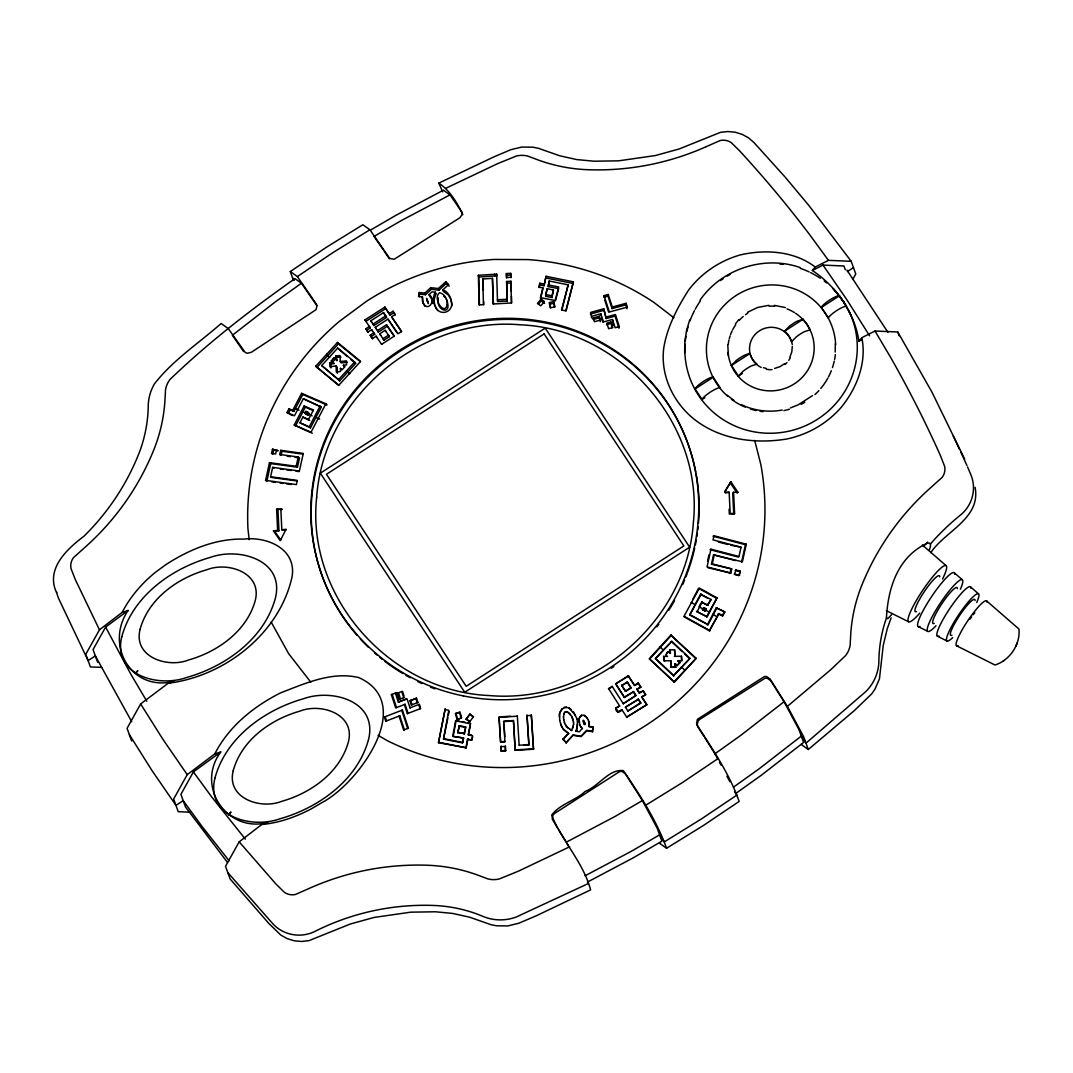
<?xml version="1.0" encoding="UTF-8"?>
<svg xmlns="http://www.w3.org/2000/svg" width="1073" height="1073" viewBox="0 0 1073 1073"><rect width="100%" height="100%" fill="white"/><g stroke="black" fill="none" stroke-linecap="round" stroke-linejoin="round"><path stroke-width="1.5" d="M557.866 828.557L552.219 819.061L553.038 814.957L554.54 813.468L619.872 771.407L621.991 771.46L625.438 773.888L642.392 800.579L657.333 828.504L661.92 841.178L633.526 857.676L587.374 882.113M697.182 725.093L698.027 721.002L699.529 719.54L765.103 678.176L767.222 678.243L770.669 680.658L784.041 701.755L799.036 729.761L803.623 742.436L761.173 775.35L735.81 793.43M684.641 352.829L684.842 341.751L686.519 330.752L689.644 320.062M727.802 344.701L728.339 355.74M792.29 346.351L791.82 351.864L789.916 357.094M835.196 352.065L835.357 343.749M462.235 212.575L462.168 214.56L459.781 217.832L394.22 259.237L390.237 258.553L388.815 257.171L369.917 229.77L362.848 224.753L326.112 247.447L290.3 271.549L293.506 280.415M462.839 214.654C457.259 202.958 449.895 190.39 438.803 183.121L493.218 157.181L510.708 149.737L521.626 147.081L532.812 147.175L538.297 148.262L559.851 155.813L576.738 159.569L594.013 161.218L618.678 160.829L655.335 155.558L679.169 148.973L720.412 132.368L727.776 131.536L735.126 132.194L742.154 134.353L748.565 137.881L754.078 142.655L785.329 177.3L809.23 205.936L851.184 261.302L855.771 273.977L852.753 279.396M554.553 307.2L553.641 301.607L549.416 302.586L550.248 307.83M555.465 300.695L558.631 288.65L548.249 286.585L549.202 281.019L568.167 284.828L561.876 310.097M566.101 310.929L573.398 281.823L546.023 276.311L544.051 285.767L539.84 284.935L539.773 283.232L543.984 284.063M559.368 716.925C558.201 710.044 566.075 704.129 571.332 709.776M563.513 717.099L563.741 714.323M591.625 317.876L590.593 312.431L603.75 308.783L606.165 318.52L615.07 316.106L615.406 314.537L606.406 316.978M593.262 317.916L593.061 319.553L599.136 317.863L599.338 316.227L593.262 317.916L594.496 321.726L600.572 320.036L599.338 316.227M600.598 315.382L600.813 313.745L591.827 316.24M604.032 295.625L603.831 297.261L608.002 296.094L608.203 294.471L604.032 295.625L609.343 312.002L627.343 307.133L626.109 303.297L612.281 307.039L612.053 308.581L625.774 304.866L626.109 303.297M606.165 318.52L603.75 308.783M573.612 724.02L571.708 730.525L566.544 726.77L564.411 722.491M577.623 724.355L576.094 731.25L579.5 731.826L582.25 728.326M592.524 731.746L592.926 726.957L592.524 731.746L586.649 730.418L580.909 736.266L573.264 734.938L566.088 742.784L573.264 734.938M583.404 720.694L584.222 721.646M438.481 742.731L445.147 709.079L438.481 742.731L466.259 747.787L439.018 742.342M463.67 738.05L452.739 736.346L463.67 738.05L462.45 742.905L443.511 739.123L448.822 710.299L444.611 709.481M443.511 739.123L447.87 717.917M448.46 714.712L449.051 711.506M452.739 736.346L455.596 720.828L459.217 721.029M453.275 735.944L456.132 720.426M457.755 732.738L459.378 725.67L465.709 726.957L464.488 733.61L457.755 732.738L459.378 725.67M462.45 742.905L463.268 738.479M464.086 734.039L465.709 726.957M465.856 748.203L467.493 739.337L472.107 739.78L472.643 736.816M467.493 739.337L471.704 740.196L472.522 735.77L468.311 734.898L470.35 723.819L455.596 720.828M466.527 746.298L467.882 738.908M468.311 734.898L470.457 724.972M450.968 299.595L448.393 295.048L443.39 291.48L442.894 289.79L448.715 284.506L445.791 281.756L438.347 288.53L430.716 287.671L424.828 293.103L419.261 292.513L418.51 296.456L422.427 296.886L423.057 302.975M419.395 296.778L419.261 292.513M438.388 297.905C435.008 311.197 453.638 316.387 446.261 299.099M612.026 327.734L610.993 321.98L606.808 323.121L608.619 328.7L612.804 327.56L610.993 321.98M600.813 313.745L603.469 321.94L612.468 319.499L613.474 325.199M615.406 314.537L619.322 326.621L618.987 328.19L615.07 316.106M269.471 462.651L270.745 463.576L266.895 481.147L265.581 480.355L269.471 462.651L296.175 466.299L297.462 467.224L299.541 457.93L298.267 457.004L279.771 454.469L280.697 450.338L303.297 453.436L299.367 471.02L272.663 467.359L270.611 476.747L271.925 477.539L297.06 480.972M707.603 561.031L708.971 554.808M707.831 567.671L730.793 573.103L731.706 568.931L711.466 564.21L713.518 554.835L742.382 561.796L746.312 544.199L713.947 535.749L713.102 536.245L745.453 544.695L746.312 544.199M711.466 564.21L712.284 563.861L714.336 554.473M729.975 573.451L730.887 569.28M734.281 574.578L736.011 570.045L740.33 571.171L739.418 575.343L735.729 574.954M738.6 575.705L740.33 571.171M741.564 562.145L745.453 544.695M273.763 450.137L272.837 454.268L271.549 453.343L272.475 449.211L277.867 450.7L272.475 449.211M276.579 449.775L275.654 453.906L271.549 453.343M280.697 450.338L281.971 451.264L281.046 455.395L279.771 454.469M296.175 466.299L298.267 457.004M713.947 535.749L713.022 539.893L741.067 547.203L738.989 556.511L710.943 549.188L707.067 566.906L730.793 573.103M528.895 744.997L527.017 715.235L528.895 744.997L519.292 745.105M533.509 749.262L531.336 714.994L533.509 749.262L515.188 750.309L513.457 720.546L503.787 721.163L504.9 741.899L500.608 742.181L498.932 717.368L517.199 716.201M539.773 283.232L538.753 287.108L542.965 287.926L540.484 299.313M539.169 287.524L539.84 284.935M542.965 287.926L540.403 297.61L555.13 300.534L558.711 286.974L548.182 284.882M544.051 285.767L546.023 276.311M545.634 294.565L547.163 288.758L553.467 289.992L552.005 297.503L545.701 296.269L545.634 294.565L551.938 295.799L552.005 297.503M545.701 296.269L547.163 288.758M548.249 286.585L548.933 284.01M551.938 295.799L553.467 289.992M568.167 284.828L561.528 310.003L565.753 310.862L573.398 281.823M189.613 812.181L178.239 811.698L173.652 799.023L187.225 774.639L214.788 753.93C228.629 726.609 253.59 706.45 280.563 692.876C305.161 683.434 331.959 671.121 358.798 677.6C417.102 703.74 357.792 783.947 322.155 802.483L310.875 809.096C295.612 817.009 279.06 822.978 261.852 824.453L239.185 841.836L225.531 866.287L230.118 878.961L268.921 923.571L280.858 935.12L287.269 938.647L294.297 940.806L301.661 941.464L309.011 940.632L350.267 924.027L374.088 917.442L410.758 912.171L435.423 911.782L452.685 913.431L469.572 917.187L491.126 924.738L496.611 925.825L507.811 925.919L518.715 923.263L536.218 915.819L590.619 889.879C583.323 862.491 561.796 840.628 551.616 815.225C559.422 804.214 575.517 800.673 585.201 791.405C598.157 786.777 609.129 768.63 623.333 770.642C640.044 794.986 656.515 820.335 666.574 848.247L703.311 825.553L739.123 801.451C729.613 773.982 712.861 749.812 697.37 725.415M572.674 728.259L573.331 726.193M576.778 729.6L577.462 721.364M593.087 727.306L589.09 726.622L589.077 722.853M589.09 726.622L588.701 721.217M929.366 549.845A43 7.779 -49.9 0 0 925.02 544.279C897.189 558.51 887.961 588.943 886.446 617.954L884.997 622.3A140.308 137.237 -19.9 0 0 878.867 661.665A44.623 43.658 -19.9 0 1 865.871 691.535L805.984 743.16L801.33 736.091L758.879 769.006L733.516 787.099M964.654 459.204L932.048 392.302L897.766 331.986L875.018 331.021L861.82 337.713C866.997 362.62 856.71 388.453 841.031 407.552A98.072 95.551 -5 0 1 786.871 438.991C755.566 444.142 721.19 439.876 695.344 420.133C673.549 403.341 660.163 375.617 663.758 347.947C667.165 326.997 677.358 307.643 688.665 289.965A98.072 95.43 -5.8 0 1 740.41 254.878C765.411 249.177 794.248 250.921 815.239 267.043L828.436 260.35L851.184 261.302M563.768 714.712C565.136 706.678 572.848 716.174 573.022 720.037M956.566 645.785L994.953 664.992C1009.653 660.552 1020.571 644.296 1018.948 629.046L986.556 600.853M891.14 617.847L887.291 628.63L883.253 645.302L879.444 678.901L875.018 689.067L871.88 693.681L854.215 710.715L808.277 749.504L801.155 744.394M422.427 296.886L422.427 301.339L424.76 306.127M432.674 303.498L432.204 299.93L428.972 294.699L432.057 291.843L435.397 292.218C431.708 297.959 433.8 305.456 437.704 310.54M1015.742 646.362L1017.164 642.955M214.788 753.93L220.743 751.999C195.299 786.04 226.765 833.252 267.807 822.522L261.852 824.453M101.801 667.379L90.387 666.923L85.8 654.248L99.467 629.811L122.121 612.415C130.101 597.004 141.649 583.578 155.035 572.593L165.55 564.854C188.768 549.711 215.74 538.378 243.879 539.102C266.815 536.339 296.497 548.638 292.138 576.442C279.852 633.191 224.887 676.366 168.206 683.246L140.643 703.955L127.07 728.339L131.671 741.014M122.121 612.415L128.076 610.483C104.725 644.752 131.013 692.233 174.175 681.315L168.206 683.246M288.972 408.733L290.206 409.779L288.235 413.588L287.001 412.542L288.972 408.733L293.935 411.388L302.787 394.502L301.62 393.322L292.701 410.329M310.727 432.62L294.243 424.988L304.115 405.97L313.437 409.993L308.488 419.476L309.721 420.536M295.477 426.048L305.282 407.163L304.115 405.97M287.001 412.542L294.458 415.761L303.364 398.7L321.31 407.123L310.499 427.859L299.944 422.789L302.894 417.062L308.488 419.476M304.866 413.253L305.859 411.361L307.723 412.166L308.89 413.346L307.964 415.117L304.866 413.253L307.964 415.117M306.1 414.312L306.57 413.427L302.841 411.817M306.73 414.057L307.723 412.166M310.499 427.859L309.265 426.813L320.143 405.943M312.256 433.291L311.022 432.231L325.857 403.783L301.62 393.322M724.865 611.945L716.228 607.828L724.865 611.945L722.88 615.728L718.95 613.555L709.36 630.776L683.809 616.653L699.341 588.111L717.032 597.876L707.134 616.801L696.592 611.476L707.134 616.801M716.992 607.6L708.113 624.687L689.711 615.017L700.521 594.281L711.117 599.485L707.375 605.373L701.474 602.114L708.14 605.145M689.711 615.017L701.286 594.053M697.302 611.369L702.238 601.886M702.493 609.826L704.196 607.828L706.155 608.914L705.176 610.819L702.493 609.826L705.176 610.819M703.204 609.732L704.196 607.828M704.465 610.913L704.921 610.027L709.588 612.039M706.423 616.895L717.032 597.876M707.402 624.794L715.543 609.142M709.36 630.776L718.95 613.555M692.648 599.606L698.563 588.326L716.268 598.104M700.857 603.281L699.019 606.768L702.963 608.941M707.375 605.373L711.117 599.485M724.101 612.173L722.116 615.942L722.88 615.728M576.094 731.25L576.469 730.069M220.743 751.999L193.395 771.916L180.908 794.342L185.495 807.017L227.449 862.384M128.076 610.483L105.623 627.088L93.056 649.567L97.643 662.242M500.608 742.181L499.173 716.938L510.413 716.214M501.212 751.207L501.158 746.258L501.212 751.207L505.517 750.926L505.463 745.99M731.437 365.45L736.024 360.676A11.441 2.32 -33.4 0 1 744.246 355.378L749.115 353.486L750.228 354.372A21.608 21.138 -19.9 0 0 756.25 363.519L756.988 364.082L751.234 365.973A11.441 2.32 -33.4 0 0 743.012 371.285L738.425 376.06L731.437 365.45L750 353.486M515.188 750.309L513.457 720.546M724.664 491.702L730.874 481.737L737.969 492.306L737.124 493.084L730.016 482.515M730.874 481.737L724.744 492.239L729.157 492.266L730.19 513.457L734.589 513.484L733.57 492.279L737.969 492.306M784.537 331.208L789.218 326.366A11.441 2.32 -33.4 0 1 797.44 321.068L803.1 319.231L807.044 324.247L810.075 329.84L804.428 331.664A11.441 2.32 -33.4 0 0 796.206 336.962L791.525 341.804L791.297 340.919A21.608 21.138 -19.9 0 0 785.262 331.772L784.537 331.208L803.1 319.231M435.397 292.218L435.893 293.895L434.082 299.689L434.659 304.88M466.071 719.312L470.014 714.041L466.071 719.312L469.867 721.646L466.46 718.897M469.478 722.062L473.421 716.791L471.141 714.953M562.198 708.421L559.69 713.223L559.637 720.533M564.371 713.035C565.847 710.098 569.186 713.183 570.34 714.833M699.972 300.252C721.472 268.974 764.124 254.972 799.975 267.499M735.367 323.952L738.881 319.566M891.583 614.628L887.733 618.719L886.446 617.954M861.619 339.819L858.963 341.174C854.484 312.31 836.444 286.625 812.382 270.49L815.239 267.043M858.963 341.174L861.82 337.713M930.371 544.132L934.543 539.357A239.373 234.142 -19.9 0 1 961.556 514.168A35.731 34.94 -19.9 0 0 970.609 474.092L967.551 466.97M930.76 552.649C945.286 530.934 981.071 518.487 975.089 487.343M541.208 299.152L537.425 303.351L540.725 305.818L544.507 301.62L541.208 299.152L541.275 300.856L538.431 304.008M316.803 367.543L338.478 343.829L337.485 342.435L315.717 366.242L338.666 385.435M332.389 362.218L335.192 359.147L334.199 357.738L331.302 360.917L334.065 363.586L330.819 363.948L329.733 362.647L332.979 362.285L334.065 363.586M339.765 380.767L355.632 363.412L354.64 362.003L337.66 348.108L321.699 365.571L339.765 380.767L321.699 365.571M660.016 646.912L649.205 658.835L674.407 682.133L696.162 658.312L670.866 635.136L660.016 646.912L663.302 649.997L655.388 658.728L673.482 675.722L689.966 658.379L671.872 641.386L663.302 649.997M676.714 665.448L680.134 662.39L677.237 665.568L674.917 663.771L675.668 667.299L674.917 663.771M673.482 675.722L689.966 658.379M673.884 682.012L696.162 658.312M338.679 379.466L354.64 362.003M655.388 658.728L671.872 641.386M671.497 635.149L649.728 658.956L674.407 682.133M666.588 653.095L667.996 651.566L670.41 653.256L670.196 649.876M460.116 712.016L455.462 713.652L457.018 719.54L461.538 717.891L460.599 713.853M473.421 716.791L469.612 714.457M566.088 742.784L562.963 739.149L568.583 733.328L563.352 729.077M563.003 739.552L568.583 733.328M573.29 735.34L581.083 736.628L586.81 730.78M419.892 294.15L425.458 294.74L431.346 289.308L438.844 290.206L446.288 283.433L445.791 281.756M729.157 492.266L725.361 493.017M733.57 492.279L732.711 493.057L733.731 514.115L730.793 514.101M784.041 701.755L740.625 735.474L714.94 753.783L717.971 759.456M808.277 749.504L803.69 736.829L787.394 706.369L830.69 669.753L845.618 655.576A22.976 22.479 -19.9 0 0 850.138 645.195L850.621 636.222A162.01 158.469 -19.9 0 1 861.968 584.865A260.913 255.213 -19.9 0 1 930.935 487.45L942.215 477.324A14.003 13.694 -19.9 0 0 944.669 466.46L940.31 455.301A1180.354 1154.561 -19.9 0 0 890.711 357.55L875.018 331.021M1003.215 661.075L1003.952 660.499M784.671 363.64L779.937 366.684L774.572 368.441M812.502 395.615L798.285 404.776L790.425 407.928M733.731 514.115L734.589 513.484M457.018 719.54L461.538 717.891M290.3 271.549L297.369 276.566L333.18 252.45L369.917 229.77M316.87 305.657L301.459 283.232L275.774 301.54L232.358 335.259L243.531 351.448M718.293 758.423L682.482 782.525L645.745 805.219M384.925 307.052L385.676 308.622L365.853 321.417L364.968 319.915L384.925 307.052L390.143 315.127L393.764 312.806L393.013 311.224L389.378 313.544M370.815 320.814L383.517 312.619L386.508 317.447L373.927 325.562L370.815 320.814L371.701 322.302M366.684 330.269L365.799 328.781L369.42 326.42L370.306 327.909L366.684 330.269L368.173 332.442M372.599 338.907L371.07 336.667L374.692 334.32L371.647 329.666L368.026 332.026L365.799 328.781M376.154 328.807L375.268 327.319L387.97 319.124L397.989 333.757L401.624 331.436L391.605 316.803L395.24 314.483L393.013 311.224M371.07 336.667L370.185 335.178L373.806 332.818L374.692 334.32M378.38 332.067L387.326 326.272L386.562 324.703L377.495 330.564L378.38 332.067L375.268 327.319M381.626 344.446L376.1 336.171L372.479 338.531L370.185 335.178M379.721 333.824L385.153 330.283L389.378 336.654L383.946 340.195L379.721 333.824L380.607 335.312M381.666 344.312L394.354 336.077L386.562 324.703M608.431 688.571L612.348 686.505L608.726 688.866L619.658 706.034L615.741 708.1L619.658 706.034M635.981 695.478L623.279 703.673L635.981 695.478L633.553 691.669L624.473 697.504L615.674 683.85L628.255 675.775L634.76 685.526L638.395 683.206L640.903 687.149L636.852 689.255L640.903 687.149M615.674 683.85L628.684 675.99M624.178 697.209L633.553 691.669M618.182 711.909C628 704.787 616.117 717.958 615.741 708.1M628.148 711.305L625.425 707.201L638.408 699.301L640.849 703.11L627.853 711.01L632.869 707.737M646.912 704.612L626.659 717.18L646.912 704.612L641.627 696.766L645.678 694.66L642.043 696.981M847.429 271.536L853.478 267.646M695.076 388.909L713.21 377.213L720.198 387.809A11.079 2.24 -33.4 0 0 710.514 391.967A11.079 2.24 -33.4 0 0 702.064 399.518L695.076 388.909A11.079 2.24 -33.4 0 1 703.526 381.371A11.079 2.24 -33.4 0 1 713.21 377.213M821.328 307.482L839.462 295.772L846.449 306.382A11.079 2.24 -33.4 0 0 836.766 310.54A11.079 2.24 -33.4 0 0 828.316 318.077L821.328 307.482A11.079 2.24 -33.4 0 1 829.778 299.944A11.079 2.24 -33.4 0 1 839.462 295.772M702.064 399.518L704.854 397.707M738.425 376.06L742.409 373.484M385.744 315.878L373.042 324.059L373.927 325.562M621.602 685.392L627.477 682.133L631.125 687.847L625.666 691.334L621.602 685.392L625.666 691.334M622.018 685.607L627.477 682.133M625.251 691.119L631.125 687.847M628.255 675.775L634.331 685.312L638.395 683.206M636.852 689.255L639.2 692.943L643.25 690.838L645.678 694.66M639.2 692.943L643.25 690.838M638.408 699.301L625.425 707.201M634.13 706.919L639.159 703.7M581.579 714.967L579.071 718.28L579.688 724.53M710.943 549.188L710.098 549.684L738.13 557.008L738.989 556.511M741.067 547.203L730.874 545.258M370.346 230.172L395.897 215.324L443.457 190.176L450.016 194.87L462.114 212.427M642.392 800.579L615.084 816.446L566.383 842.144L558.711 829.925M660.391 842.721L659.506 843.23L666.574 848.247M747.479 312.31L757.659 307.455L768.737 305.336M417.893 702.413L411.348 705.001L409.953 700.763L416.512 698.188L417.893 702.413L417.223 702.775L415.841 698.536L416.512 698.188M411.348 705.001L412.019 704.653L410.624 700.414M398.66 700.334L396.192 692.796L395.401 693.078L398.365 702.131L407.029 698.778L410.02 707.872L410.691 707.523M407.364 713.639L408.035 713.29L405.084 704.29L404.387 704.532L407.364 713.639L420.764 708.462M403.663 730.042L404.333 729.694L399.786 715.812L399.076 716.067L403.663 730.042L408.37 728.165L402.429 710.044L401.731 710.299L407.7 728.513L408.37 728.165M812.382 270.49L823.004 265.098L843.928 265.983L845.309 269.792M445.939 188.218L497.268 163.807L516.408 156.001A22.976 22.479 -19.9 0 1 527.836 156.108L536.326 159.287A162.01 158.469 -19.9 0 0 588.406 169.735A260.913 255.213 -19.9 0 0 706.329 146.612M450.016 194.87L401.315 220.569L374.008 236.436L383.007 249.365M569.723 846.758L518.393 871.182L499.253 878.975A22.976 22.479 -19.9 0 1 487.826 878.881L479.336 875.689A162.01 158.469 -19.9 0 0 427.255 865.24A260.913 255.213 -19.9 0 0 309.332 888.364L295.41 894.493A14.003 13.694 -19.9 0 1 284.385 892.334L275.828 883.884L239.185 841.836M585.08 875.769L631.232 851.345L659.627 834.848L664.281 841.916L701.018 819.209L736.829 795.12L734.509 791.579M588.326 883.548L516.421 916.932A44.623 43.658 -19.9 0 1 483.547 916.637A140.308 137.237 -19.9 0 0 433.13 905.438A239.373 234.142 -19.9 0 0 313.759 931.981A35.731 34.94 -19.9 0 1 273.052 924.001L227.825 872.617M706.329 146.612L720.251 140.496A14.003 13.694 -19.9 0 1 731.276 142.655L739.847 151.092A1180.354 1154.561 -19.9 0 1 810.236 235.43L828.436 260.35M736.011 570.045L735.193 570.407L739.512 571.533M405.084 704.29L395.709 707.885L391.363 694.633L396.192 692.796M397.681 693.131L398.485 692.836L400.484 698.952L399.692 699.247L397.681 693.131L401.718 691.562L403.716 697.691M399.692 699.247L404.521 697.396M406.305 699.073L398.365 702.131M384.389 717.005L385.18 716.71L386.562 720.922L385.77 721.204L384.389 717.005L402.429 710.044M385.77 721.204L399.786 715.812M409.953 700.763L415.841 698.536M410.02 707.872L419.382 704.237L420.308 707.053M391.363 694.633L392.168 694.352L396.514 707.603M455.462 713.652L459.579 712.418L461.149 718.306M706.155 608.914L703.419 608.056M590.391 314.067L603.549 310.419M606.486 324.69L610.658 323.55M619.322 326.621L615.137 327.748L612.468 319.499M549.483 304.289L553.561 303.283M276.633 509.246L282.159 509.353L276.633 509.246L277.625 530.357L278.953 530.853L277.961 509.89M280.831 508.709L281.837 529.807L286.035 529.271L280.254 540.698L273.427 530.894L277.625 530.357M273.427 530.894L278.953 530.853M285.954 529.955L281.837 529.807M782.204 410.047C768.348 412.595 753.783 410.691 741.108 404.548M337.391 373.256L337.19 367.301L336.104 366L329.867 366.698L329.733 362.647M335.782 356.021L336.868 360.515L335.782 356.021L340.02 355.579L340.208 361.507L341.201 362.915L347.451 362.258M336.774 357.43L341.013 356.987M340.208 361.507L346.458 360.85L346.579 364.874L343.333 365.209L344.326 366.617M564.157 707.241L566.437 707.013M478.384 275.292L496.665 274.138L496.879 275.855L478.732 277.008L478.384 275.292L479.135 304.906L483.44 304.638L482.783 278.967L492.453 278.336L493.432 304.115M503.532 721.606L513.202 720.976M500.85 741.751L505.155 741.47M500.903 746.701L505.209 746.419L505.517 750.926M501.467 750.778L505.759 750.496M515.442 749.866L533.616 748.833M510.681 273.347L510.775 277.303L506.469 277.545L506.362 273.588L510.681 273.347L510.963 277.692M506.362 273.588L506.577 275.305L510.896 275.064M496.665 274.138L497.523 301.513L507.234 300.977L506.563 281.488L510.882 281.247L511.311 291.32M506.563 281.488L506.778 283.205L511.097 282.964M497.322 299.796L507.019 299.26M526.91 715.664L531.215 715.423M524.147 744.836L529.002 744.568M663.624 656.368L664.428 660.928L663.624 656.368L667.5 656.435L665.716 654.758L668.627 651.579L670.41 653.256M663.905 660.807L670.88 660.82L671.296 667.379L675.668 667.299M670.759 667.258L675.132 667.178M669.579 649.849L674.582 649.822L674.984 656.341L674.582 649.822M674.354 656.314L681.449 656.26L681.717 660.686L677.734 660.7L679.517 662.376M681.449 656.26L681.717 660.686M677.734 660.7L680.134 662.39M434.619 293.747L435.893 293.895M774.371 305.362L785.369 307.575M281.971 451.264L302.962 454.134M287.215 456.24L290.3 456.655M294.927 457.299L297.999 457.715M270.745 463.576L297.462 467.224M280.254 469.008L283.406 469.438M286.545 469.867L291.252 470.511M295.974 471.168L299.112 471.597M270.611 476.747L297.315 480.409L296.403 484.58L265.581 480.355M271.764 481.817L275.01 482.26M279.879 482.917L283.124 483.373M286.37 483.816L291.239 484.473M576.067 730.847L577.368 731.062M588.916 726.273L591.585 726.729M586.649 730.418L592.35 731.397M546.09 278.014L573.331 283.5M444.048 738.734L453.892 740.665M462.101 721.619L464.971 722.209M467.855 722.8L470.739 723.39M458.989 726.086L465.32 727.387M458.158 732.322L464.488 733.61M468.7 734.482L471.516 735.059M455.542 740.987L462.852 742.489M670.88 660.82L670.665 665.622M718.414 542.013L727.762 544.454M713.518 554.835L735.327 560.522M712.284 563.861L731.706 568.931M735.099 574.229L739.418 575.343M763.453 367.677L766.176 368.415M442.894 289.79C449.279 292.272 451.934 299.582 451.813 305.966M302.787 394.502L327.024 404.964L325.857 403.783M321.31 407.123L303.364 398.7M305.282 407.163L313.276 410.61M308.89 413.346L305.859 411.361M295.383 408.598L299.112 410.208M308.434 414.232L312.163 415.841M315.891 417.451L319.62 419.06M290.206 409.779L293.935 411.388M308.327 419.932L302.894 417.062M289.723 414.232L292.714 415.519M299.944 422.789L309.265 426.813M294.243 424.988L311.022 432.231M568.623 733.731L563.379 729.479L560.508 723.819M569.776 729.224L571.708 730.525M886.419 610.698L908.563 621.777M918.166 626.578L927.769 631.38M937.359 636.182L946.963 640.983M640.849 703.11L637.992 699.086M700.521 594.281L707.536 598.157M718.172 613.769L720.801 615.218M691.16 602.422L695.089 604.595M712.794 614.373L716.724 616.546M690.408 614.909L708.113 624.687M684.507 616.559L710.071 630.669M378.112 735.34L387.661 740.866A259.304 253.63 -19.9 0 0 659.962 715.664A259.304 253.63 -19.9 0 0 760.864 464.703L754.695 440.373M272.663 467.359L273.977 468.15M428.972 294.699C436.738 299.112 428.435 313.034 423.138 303.029M568.878 707.737L575.49 715.302M584.208 715.262L586.985 717.904M585.737 716.536C581.767 712.552 577.65 718.467 579.192 722.478M301.459 283.232L294.954 278.618C251.216 309.413 208.618 342.274 170.044 379.399A22.976 22.479 -19.9 0 0 165.524 389.794L165.041 398.754A162.01 158.469 -19.9 0 1 153.694 450.124A260.913 255.213 -19.9 0 1 84.727 547.538L73.447 557.665A14.003 13.694 -19.9 0 0 71.006 568.529L75.351 579.675L99.467 629.811M582.518 728.741L581.11 727.118M541.275 300.856L544.574 303.324M673.938 317.823L653.926 302.425A259.304 253.63 -19.9 0 0 527.956 259.586L494.13 259.451A259.304 253.63 -19.9 0 0 366.577 301.231L339.363 321.377A259.304 253.63 -19.9 0 0 247.943 528.828L249.191 539.706M727.239 395.266L733.852 400.35M337.485 342.435L360.635 361.373L338.867 385.194L315.717 366.242M338.478 343.829L360.34 361.735M347.142 356.464L337.66 348.108M350.777 359.442L355.632 363.412M334.199 357.738L335.876 359.106M343.333 365.209L345.01 366.577L342.099 369.756L340.423 368.388L340.53 371.486L336.305 371.969L336.104 366M335.192 359.147L336.868 360.515M329.679 357.296L326.581 354.264M349.731 373.726L346.633 370.681M331.302 360.917L332.979 362.285M922.378 545.017L946.051 565.619M954.152 572.674L962.253 579.715M970.354 586.757L978.455 593.812M446.288 283.433L449.211 286.183M670.866 635.136L695.545 658.299M671.255 641.372L682.106 651.566M684.52 653.833L689.349 658.366M681.395 666.99L684.695 670.089M675.454 663.892L677.237 665.568M655.911 658.849L674.018 675.842M443.726 296.188L445.147 297.529M584.436 724.315L584.758 723.363M310.794 682.187L288.637 653.658L271.187 622.085M568.019 727.95L565.297 724.543M562.963 739.149L566.061 742.382M833.399 288.798L843.619 301.701L851.291 315.945M340.423 368.388L341.509 369.689M245.341 839.126L211.649 796.904L193.395 771.916M229.126 860.801L202.193 826.666L183.201 800.673L175.945 805.354L151.95 770.481L129.377 734.683M332.751 359.321L333.783 360.676M837.879 294.136L843.619 301.701M823.004 265.098L847.026 299.971L869.586 335.782M187.225 774.639L163.203 739.766L140.643 703.955M297.369 276.566L316.253 303.967L316.991 305.792L316.079 309.641L251.189 352.373L247.166 353.232L245.261 352.507L228.281 328.606L221.145 323.496C198.72 343.226 172.793 360.179 154.405 383.933C150.676 390.331 148.543 397.6 148.262 405.004C148.128 420.24 145.418 435.437 140.322 449.802C128.197 482.26 108.681 511.848 84.029 536.151C66.928 549.108 45.442 568.797 56.52 592.564M274.742 531.403L280.724 539.987M393.764 312.806L395.253 314.966M385.676 308.622L390.143 315.127M401.476 331.678L391.605 316.803M386.508 317.447L383.517 312.619M396.93 332.67L387.97 319.124M387.326 326.272L394.247 336.386M364.968 319.915L370.306 327.909M846.932 270.088L887.921 332.295M383.919 250.72L389.419 258.861M435.316 306.274C439.072 317.125 454.603 312.391 451.197 301.111M442.653 191.812L438.803 183.121M292.594 277.88L294.15 280.241M583.98 723.618L584.906 724.704L584.57 722.518M580.185 725.724L581.271 727.467M704.813 737.714L714.94 753.783M703.955 736.386L697.986 727.105L696.578 723.403L697.41 719.312L764.499 676.486L766.618 676.553L770.065 678.981L787.394 706.369M637.966 682.991L640.487 686.935M642.834 690.623L645.262 694.446M637.268 689.47L639.615 693.158M641.627 696.766L646.496 704.398M627.061 681.918L630.709 687.632M633.137 691.455L635.565 695.264M615.969 684.145L624.473 697.504M612.053 686.21L623.279 703.673M621.804 709.548L626.954 717.475M616.036 708.381L618.477 712.204M586.824 717.555L588.058 719.621M573.411 711.868L576.952 718.789M146.813 701.232L131.067 674.622L105.623 627.088M131.711 721.7L95.349 655.911L88.093 660.592L58.814 598.908A35.731 34.94 -19.9 0 1 56.628 591.988M389.378 336.654L388.493 335.165L383.061 338.692L383.946 340.195M385.153 330.283L386.039 331.772M376.1 336.171L376.985 337.673M371.647 329.666L372.532 331.168M719.487 762.286L721.002 765.116M726.931 776.195L729.881 781.721M567.148 843.566L568.663 846.396M583.645 722.826L584.155 723.967M579.527 724.181L580.359 726.072M561.729 726.971L559.61 720.144M587.883 719.272L588.862 721.566M584.731 722.88L583.296 720.224L583.497 721.888M571.815 716.831L573.532 722.209M430.716 287.671L431.346 289.308M424.828 293.103L425.458 294.74M897.766 331.986L899.134 335.782M418.711 704.585L420.093 708.81M402.509 691.28L404.011 695.867M625.774 304.866L627.021 308.702M608.203 294.471L612.281 307.039M608.002 296.094L612.053 308.581M604.796 300.225L608.632 312.069M601.484 318.077L602.798 322.128M599.136 317.863L600.37 321.672M438.347 288.53L438.844 290.206M455.998 713.263L457.554 719.138M553.641 301.607L554.956 306.824L550.731 307.79L549.416 302.586M583.323 721.525L583.806 723.175M563.701 719.54L564.452 722.894M576.791 718.441L577.636 721.713M482.783 278.967L483.387 290.3M494.505 274.259L494.787 275.962M563.473 716.71L563.727 719.929M517.32 715.785L519.184 745.534M503.988 724.288L504.833 736.789M573.492 721.821L573.639 724.409M729.09 509.313L729.332 514.101M549.202 281.019L549.269 282.722M330.819 363.948L330.953 367.999M511.432 296.322L511.606 303.015M510.882 281.247L511.432 302.962L493.111 304.008L492.453 278.336M506.577 275.305L506.644 277.934M506.778 283.205L507.234 300.977M483.668 301.526L483.749 304.732M478.732 277.008L479.457 304.973M953.307 436.201A1201.961 1175.7 -19.9 0 1 959.544 449.359M960.912 452.296A1201.961 1175.7 -19.9 0 1 966.947 465.548M356.987 635.243A194.468 190.229 -19.9 0 1 421.796 339.055A194.468 190.229 -19.9 0 1 695.773 472.053M696.082 473.676A194.468 190.229 -19.9 0 1 698.456 523.369M698.147 526.682A194.468 190.229 -19.9 0 1 697.772 529.995M697.343 533.308A194.468 190.229 -19.9 0 1 696.86 536.607M696.31 539.907A194.468 190.229 -19.9 0 1 695.384 544.829M694.687 548.088A194.468 190.229 -19.9 0 1 687.672 572.164M687.096 573.733A194.468 190.229 -19.9 0 1 685.888 576.858M684.628 579.97A194.468 190.229 -19.9 0 1 682.643 584.597M674.528 600.706A194.468 190.229 -19.9 0 1 668.841 610.175M658.822 624.352A194.468 190.229 -19.9 0 1 656.864 626.833M613.917 666.494A194.468 190.229 -19.9 0 1 611.275 668.251M434.981 688.866A194.468 190.229 -19.9 0 1 430.568 687.176M421.863 683.488A194.468 190.229 -19.9 0 1 417.585 681.489M410.221 677.72A194.468 190.229 -19.9 0 1 405.822 675.279M402.925 673.589A194.468 190.229 -19.9 0 1 384.925 661.424M382.283 659.372A194.468 190.229 -19.9 0 1 379.681 657.28M377.119 655.134A194.468 190.229 -19.9 0 1 374.598 652.961M368.468 647.314A194.468 190.229 -19.9 0 1 360.313 638.958M934.234 623.4A21.608 3.648 -56.2 0 1 941.893 603.656A21.608 3.648 -56.2 0 1 957.411 588.675M951.925 635.243A21.608 3.648 -56.2 0 1 959.584 615.5A21.608 3.648 -56.2 0 1 975.102 600.531M970.032 619.094A21.608 3.648 -56.2 0 1 971.642 616.841M973.265 614.695A21.608 3.648 -56.2 0 1 974.847 612.696M916.53 611.556A21.608 3.648 -56.2 0 1 924.188 591.813A21.608 3.648 -56.2 0 1 939.707 576.831M919.762 613.139A33.759 5.7 -56.2 0 1 910.199 612.401A33.759 5.7 -56.2 0 1 937.829 570.997A33.759 5.7 -56.2 0 1 942.59 578.951M939.036 636.021A29.709 5.016 -56.2 0 1 949.565 608.874A29.709 5.016 -56.2 0 1 970.904 588.272M952.703 637.617A28.367 4.788 -56.2 0 1 949.444 630.656A28.367 4.788 -56.2 0 1 971.548 598.332A28.367 4.788 -56.2 0 1 976.738 602.476M919.99 626.404A32.418 5.472 -56.2 0 1 931.471 596.789A32.418 5.472 -56.2 0 1 954.755 574.323M935.991 625.747A31.063 5.244 -56.2 0 1 929.647 621.884A31.063 5.244 -56.2 0 1 954.031 585.362A31.063 5.244 -56.2 0 1 960.375 589.211M958.082 645.638A27.013 4.56 -56.2 0 1 967.658 620.945A27.013 4.56 -56.2 0 1 987.053 602.235M795.67 313.356A43.215 42.276 -19.9 0 1 792.545 384.939A43.215 42.276 -19.9 0 1 728.098 352.467M728.245 344.165A43.215 42.276 -19.9 0 1 728.943 340.047M729.278 338.692A43.215 42.276 -19.9 0 1 730.056 336.01M730.512 334.696A43.215 42.276 -19.9 0 1 732.135 330.833M732.765 329.585A43.215 42.276 -19.9 0 1 735.676 324.797M739.19 320.411A43.215 42.276 -19.9 0 1 743.24 316.508M745.453 314.751A43.215 42.276 -19.9 0 1 747.774 313.155M769.033 306.181A43.215 42.276 -19.9 0 1 774.679 306.207M786.992 308.89A43.215 42.276 -19.9 0 1 794.503 312.592M761.186 367.462A21.608 21.138 -19.9 0 1 758.262 331.624A21.608 21.138 -19.9 0 1 792.276 344.446M790.224 357.939A21.608 21.138 -19.9 0 1 788.762 360.34M787.005 362.526A21.608 21.138 -19.9 0 1 784.98 364.485M772.077 369.635A21.608 21.138 -19.9 0 1 766.471 369.26M849.078 311.318A86.43 84.539 -19.9 0 1 787.126 431.547A86.43 84.539 -19.9 0 1 685.03 344.165M685.298 341.013A86.43 84.539 -19.9 0 1 685.929 336.292M686.827 331.597A86.43 84.539 -19.9 0 1 687.994 326.97M689.952 320.907A86.43 84.539 -19.9 0 1 694.459 310.674M695.21 309.265A86.43 84.539 -19.9 0 1 700.267 301.097M720.493 280.549A86.43 84.539 -19.9 0 1 723.148 278.698M727.239 276.11A86.43 84.539 -19.9 0 1 730.042 274.514M779.883 264.052A86.43 84.539 -19.9 0 1 783.089 264.401M800.27 268.344A86.43 84.539 -19.9 0 1 809.176 271.938M810.611 272.622A86.43 84.539 -19.9 0 1 820.268 278.215M824.171 280.978A86.43 84.539 -19.9 0 1 826.666 282.937M832.581 288.248A86.43 84.539 -19.9 0 1 836.927 292.875M727.548 396.111A64.823 63.414 -19.9 0 1 743.535 291.36A64.823 63.414 -19.9 0 1 835.652 344.594M835.344 354.573A64.823 63.414 -19.9 0 1 834.579 359.522M834.244 361.158A64.823 63.414 -19.9 0 1 832.46 367.596M831.307 370.748A64.823 63.414 -19.9 0 1 828.53 376.851M827.873 378.085A64.823 63.414 -19.9 0 1 820.738 388.493M818.887 390.612A64.823 63.414 -19.9 0 1 814.917 394.596M804.804 402.254A64.823 63.414 -19.9 0 1 801.115 404.36M789.379 409.202A64.823 63.414 -19.9 0 1 783.894 410.61M762.849 411.656A64.823 63.414 -19.9 0 1 760.06 411.281M755.915 410.503A64.823 63.414 -19.9 0 1 750.496 409.041M745.225 407.123A64.823 63.414 -19.9 0 1 731.437 399.263M923.518 546.479A260.913 255.213 -19.9 0 1 927.555 542.093M316.669 497.255C305.885 596.829 389.74 691.28 489.167 695.545C589.037 704.331 686.385 623.735 693.319 523.128C704.103 423.553 620.234 329.103 520.807 324.837C420.951 316.052 323.59 396.648 316.669 497.255M121.785 636.732C112.397 675.105 158.013 687.686 186.528 677.532C225.545 666.521 264.387 638.784 275.399 598.077C284.814 560.026 239.145 547.056 210.67 557.289C171.653 568.288 132.797 596.025 121.785 636.732M140.08 629.368C133.039 656.998 167.536 668.439 188.62 659.962C217.886 651.713 247.031 630.897 255.28 600.384C262.322 572.754 227.825 561.313 206.74 569.776C177.474 578.039 148.329 598.841 140.08 629.368M214.949 778.086C205.547 816.459 251.162 829.04 279.677 818.887C318.694 807.875 357.537 780.138 368.549 739.431C377.964 701.38 332.295 688.41 303.82 698.644C264.803 709.642 225.96 737.379 214.949 778.086M233.23 770.722C226.188 798.352 260.685 809.793 281.77 801.316C311.036 793.068 340.181 772.252 348.43 741.738C355.471 714.108 320.975 702.667 299.89 711.131C270.624 719.393 241.479 740.196 233.23 770.722M447.226 304.263C444.893 317.125 431.936 297.892 439.702 292.701C444.705 294.042 447.642 299.26 447.226 304.263M427.765 301.862L426.518 298.348L427.698 301.969M428.395 303.498L427.148 299.984L428.395 303.498M137.693 670.853L135.413 673.348L137.693 670.853M230.843 812.207L228.562 814.702L230.843 812.207M545.258 328.11L320.344 473.18L464.73 692.273L689.644 547.203L545.258 328.11M544.118 333.891L326.46 474.279L466.192 686.304L683.85 545.916L544.118 333.891M463.442 695.934A194.468 190.229 -19.9 0 0 689.577 448.501A194.468 190.229 -19.9 0 0 361.293 382.685A194.468 190.229 -19.9 0 0 463.442 695.934"/></g></svg>
